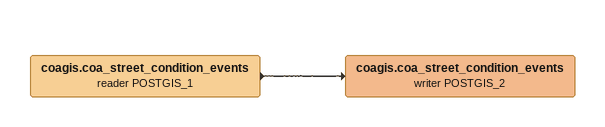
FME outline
coagis.coa_street_condition_events (reader POSTGIS_1)
    -> coagis.coa_street_condition_events (writer POSTGIS_2)
coagis.coa_street_condition_events (writer POSTGIS_2)
